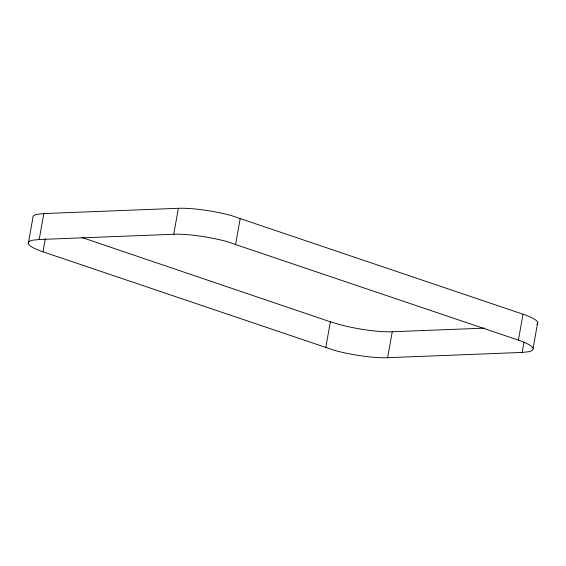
<?xml version="1.0" encoding="UTF-8"?>
<svg xmlns="http://www.w3.org/2000/svg" width="566" height="566" viewBox="0 0 566 566"><rect width="100%" height="100%" fill="white"/><g stroke="black" fill="none" stroke-linecap="round" stroke-linejoin="round"><path stroke-width="0.85" d="M28.3 243.578L32.92 217.627A44.672 8.143 10.1 0 1 37.526 214.231L43.823 213.573L178.368 208.302A44.672 8.143 10.1 0 1 230.985 215.462L523.019 314.201A44.672 8.143 10.1 0 1 536.865 324.431M39.196 239.517L173.741 234.253A44.672 8.143 10.1 0 1 226.365 241.413L518.399 340.152A44.672 8.143 10.1 0 1 528.474 351.769L522.177 352.427L387.632 357.698A44.672 8.143 10.1 0 1 335.015 350.538L42.981 251.799A44.672 8.143 10.1 0 1 32.906 240.182L39.196 239.517L43.823 213.573M42.981 251.799L45.294 238.824M173.741 234.253L178.368 208.302M235.64 244.187L240.26 218.243M325.74 347.757L330.36 321.813L81.9 237.487M387.632 357.698L392.259 331.747L484.595 328.131M518.399 340.152L523.019 314.201M522.177 352.427L524.031 342.048M533.08 348.373L537.7 322.422M330.36 321.813L339.635 324.587A44.672 8.143 10.1 0 0 392.259 331.747"/></g></svg>
